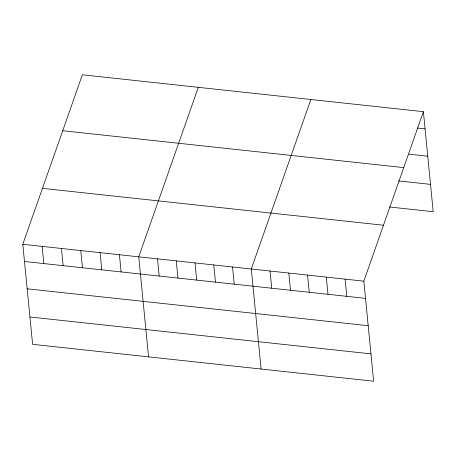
<?xml version="1.0" encoding="UTF-8"?>
<svg xmlns="http://www.w3.org/2000/svg" width="456" height="456" viewBox="0 0 456 456"><rect width="100%" height="100%" fill="white"/><g stroke="black" fill="none" stroke-linecap="round" stroke-linejoin="round"><path stroke-width="0.68" d="M423.39 111.674L363.831 281.17L373.641 381.21L32.61 344.326L22.8 244.291L82.359 74.79L423.39 111.674L433.2 211.709L389.435 206.978M198.309 87.33L138.749 256.831L148.559 356.866M310.849 99.499L251.29 269L261.1 369.041M417.434 128.039L425.077 128.866M409.003 154.174L427.757 156.203M62.706 130.724L403.737 167.608M398.561 180.918L430.521 184.372M42.454 188.356L383.485 225.235M22.8 244.291L363.831 281.17M24.487 261.482L365.518 298.361M27.166 288.819L368.197 325.704M29.931 316.988L370.962 353.873M345.072 279.14L346.76 296.337M326.319 277.111L328.001 294.308M307.561 275.088L309.248 292.279M288.802 273.058L290.489 290.25M270.049 271.029L271.736 288.22M232.531 266.971L234.219 284.162M213.778 264.942L215.466 282.133M195.02 262.912L196.707 280.104M176.267 260.883L177.948 278.08M157.508 258.854L159.195 276.051M119.426 254.739L121.114 271.93M100.098 252.647L101.785 269.838M80.775 250.561L82.462 267.752M61.452 248.469L63.133 265.66M42.123 246.377L43.81 263.568"/></g></svg>
